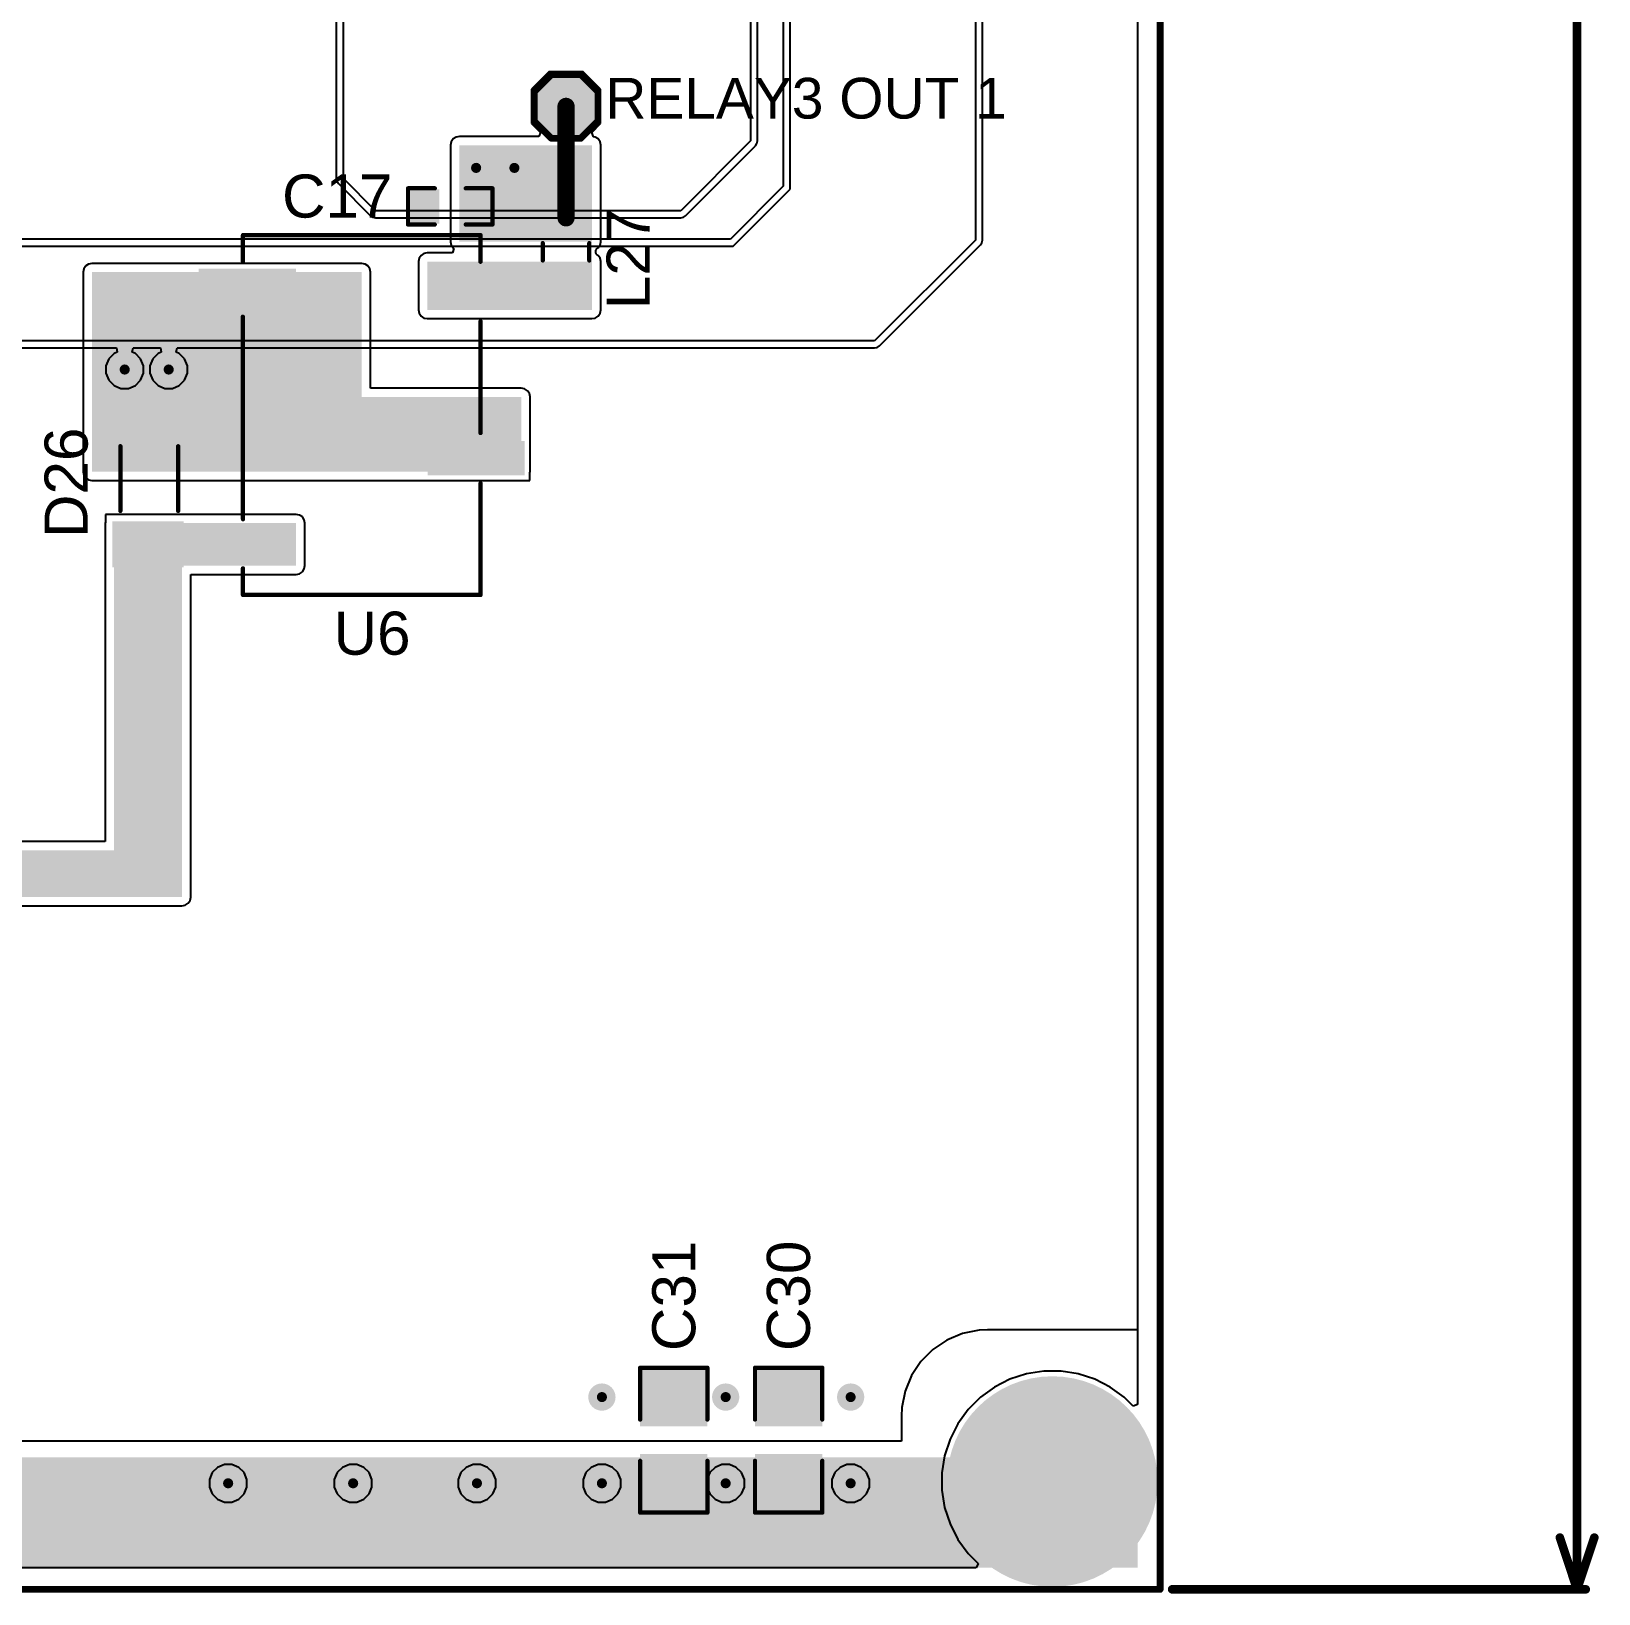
# Model space of a CAD drawing. Header units: millimetres. Extents: x 0 to 174, y 0 to 132.
# Drawn here: x 126.74 to 172.92, y -0.13 to 45.9 of the extents above; entities that cross this region are included whole.
import ezdxf

# ---------------------------------------------------------------- set-up
doc = ezdxf.new("R2010")
doc.units = ezdxf.units.MM
for name, color, linetype in [('BottomLayer', 5, 'Continuous'), ('BottomSolder', 6, 'Continuous'), ('Mechanical2', 216, 'Continuous'), ('MultiLayer', 9, 'Continuous'), ('PadHoleLayer', 156, 'Continuous'), ('TopLayer', 1, 'Continuous'), ('TopOverlay', 2, 'Continuous'), ('TopPaste', 8, 'Continuous'), ('TopSolder', 216, 'Continuous'), ('ViaHoleLayer', 16, 'Continuous')]:
    doc.layers.add(name, color=color, linetype=linetype)
doc.styles.add('Arial', font='', dxfattribs={"height": 0.2})
doc.styles.get('Arial').set_extended_font_data('Arial')

# ---------------------------------------------------------------- blocks, each defined once
blk = doc.blocks.new('G6L_1FDC12_7')
at = {"layer": 'TopLayer'}
for points in [[(2.04, 3.41), (2.04, 4.21), (4.7, 4.21), (4.7, 3.41)], [(-4.7, 0.87), (-4.7, 1.67), (-2.04, 1.67), (-2.04, 0.87)], [(-4.7, -4.21), (-4.7, -3.41), (-2.04, -3.41), (-2.04, -4.21)], [(2.04, -4.21), (2.04, -3.41), (4.7, -3.41), (4.7, -4.21)]]:
    blk.add_hatch(color=1, dxfattribs=at).paths.add_polyline_path(points)
at = {"layer": 'TopPaste'}
for points in [[(2.04, 3.41), (2.04, 4.21), (4.7, 4.21), (4.7, 3.41)], [(-4.7, 0.87), (-4.7, 1.67), (-2.04, 1.67), (-2.04, 0.87)], [(-4.7, -4.21), (-4.7, -3.41), (-2.04, -3.41), (-2.04, -4.21)], [(2.04, -4.21), (2.04, -3.41), (4.7, -3.41), (4.7, -4.21)]]:
    blk.add_hatch(color=8, dxfattribs=at).paths.add_polyline_path(points)
at = {"layer": 'TopSolder'}
for points in [[(1.938, 3.308), (1.938, 4.312), (4.802, 4.312), (4.802, 3.308)], [(-4.802, 0.768), (-4.802, 1.772), (-1.938, 1.772), (-1.938, 0.768)], [(-4.802, -4.312), (-4.802, -3.308), (-1.938, -3.308), (-1.938, -4.312)], [(1.938, -4.312), (1.938, -3.308), (4.802, -3.308), (4.802, -4.312)]]:
    blk.add_hatch(color=216, dxfattribs=at).paths.add_polyline_path(points)
at = {"layer": 'TopOverlay', "const_width": 0.127}
for points in [[(-3.5, 5.3), (-3.5, 2.012)], [(3.5, 5.3), (-3.5, 5.3)], [(3.5, 5.3), (3.5, 4.516)], [(3.505, -2.896), (3.5, 3.068)], [(-3.5, 0.528), (-3.5, -2.76)], [(-3.5, -4.516), (-3.5, -5.3)], [(3.5, -4.516), (3.5, -5.3)], [(3.5, -5.3), (-3.5, -5.3)]]:
    blk.add_lwpolyline(points, dxfattribs=at)
at = {"layer": 'TopOverlay', "const_width": 0.0635}
for points in [[(-3.532, 5.3, 1), (-3.468, 5.3, 1)], [(-3.532, 5.3, 1), (-3.468, 5.3, 1)], [(3.468, 5.3, 1), (3.532, 5.3, 1)], [(3.468, 5.3, 1), (3.532, 5.3, 1)], [(3.468, 4.516, 1), (3.532, 4.516, 1)], [(3.468, 3.068, 1), (3.532, 3.068, 1)], [(-3.532, 2.012, 1), (-3.468, 2.012, 1)], [(-3.532, 0.528, 1), (-3.468, 0.528, 1)], [(-3.532, -2.76, 1), (-3.468, -2.76, 1)], [(3.473, -2.896, 1), (3.537, -2.896, 1)], [(-3.532, -4.516, 1), (-3.468, -4.516, 1)], [(3.468, -4.516, 1), (3.532, -4.516, 1)], [(-3.532, -5.3, 1), (-3.468, -5.3, 1)], [(-3.532, -5.3, 1), (-3.468, -5.3, 1)], [(3.468, -5.3, 1), (3.532, -5.3, 1)], [(3.468, -5.3, 1), (3.532, -5.3, 1)]]:
    blk.add_lwpolyline(points, format="xyb", close=True, dxfattribs=at)
blk = doc.blocks.new('T__________26')
at = {"layer": 'TopLayer'}
blk.add_hatch(color=1, dxfattribs=at).paths.add_polyline_path([(0.381, 0.762), (-0.381, 0.762), (-0.762, 0.381), (-0.762, -0.381), (-0.381, -0.762), (0.381, -0.762), (0.762, -0.381), (0.762, 0.381)])
at = {"layer": 'TopPaste'}
blk.add_hatch(color=8, dxfattribs=at).paths.add_polyline_path([(0.381, 0.762), (-0.381, 0.762), (-0.762, 0.381), (-0.762, -0.381), (-0.381, -0.762), (0.381, -0.762), (0.762, -0.381), (0.762, 0.381)])
at = {"layer": 'TopSolder'}
blk.add_hatch(color=216, dxfattribs=at).paths.add_polyline_path([(0.432, 0.864), (-0.432, 0.864), (-0.864, 0.432), (-0.864, -0.432), (-0.432, -0.864), (0.432, -0.864), (0.864, -0.432), (0.864, 0.432)])
at = {"layer": 'TopOverlay', "const_width": 0.2}
for points in [[(-0.94, 0.432), (-0.432, 0.94)], [(-0.432, 0.94), (0.432, 0.94)], [(0.432, 0.94), (0.94, 0.432)], [(-0.94, -0.432), (-0.94, 0.432)], [(0.94, -0.432), (0.94, 0.432)], [(-0.94, -0.432), (-0.432, -0.94)], [(0.432, -0.94), (0.94, -0.432)], [(-0.432, -0.94), (0.432, -0.94)]]:
    blk.add_lwpolyline(points, dxfattribs=at)
at = {"layer": 'TopOverlay', "const_width": 0.1}
for points in [[(-0.482, 0.94, 1), (-0.382, 0.94, 1)], [(-0.482, 0.94, 1), (-0.382, 0.94, 1)], [(0.382, 0.94, 1), (0.482, 0.94, 1)], [(0.382, 0.94, 1), (0.482, 0.94, 1)], [(-0.99, 0.432, 1), (-0.89, 0.432, 1)], [(-0.99, 0.432, 1), (-0.89, 0.432, 1)], [(0.89, 0.432, 1), (0.99, 0.432, 1)], [(0.89, 0.432, 1), (0.99, 0.432, 1)], [(-0.99, -0.432, 1), (-0.89, -0.432, 1)], [(-0.99, -0.432, 1), (-0.89, -0.432, 1)], [(0.89, -0.432, 1), (0.99, -0.432, 1)], [(0.89, -0.432, 1), (0.99, -0.432, 1)], [(-0.482, -0.94, 1), (-0.382, -0.94, 1)], [(-0.482, -0.94, 1), (-0.382, -0.94, 1)], [(0.382, -0.94, 1), (0.482, -0.94, 1)], [(0.382, -0.94, 1), (0.482, -0.94, 1)]]:
    blk.add_lwpolyline(points, format="xyb", close=True, dxfattribs=at)
blk = doc.blocks.new('I___0805_57')
at = {"layer": 'TopLayer'}
for points in [[(-1.6, 0.66), (-0.4, 0.66), (-0.4, -0.66), (-1.6, -0.66)], [(0.4, 0.66), (1.6, 0.66), (1.6, -0.66), (0.4, -0.66)]]:
    blk.add_hatch(color=1, dxfattribs=at).paths.add_polyline_path(points)
at = {"layer": 'TopPaste'}
for points in [[(-1.6, 0.66), (-0.4, 0.66), (-0.4, -0.66), (-1.6, -0.66)], [(0.4, 0.66), (1.6, 0.66), (1.6, -0.66), (0.4, -0.66)]]:
    blk.add_hatch(color=8, dxfattribs=at).paths.add_polyline_path(points)
at = {"layer": 'TopSolder'}
for points in [[(-1.702, 0.762), (-0.298, 0.762), (-0.298, -0.762), (-1.702, -0.762)], [(0.298, 0.762), (1.702, 0.762), (1.702, -0.762), (0.298, -0.762)]]:
    blk.add_hatch(color=216, dxfattribs=at).paths.add_polyline_path(points)
at = {"layer": 'TopOverlay', "const_width": 0.127}
for points in [[(-0.254, 0.686), (0.254, 0.686)], [(-0.254, -0.686), (0.254, -0.686)]]:
    blk.add_lwpolyline(points, dxfattribs=at)
at = {"layer": 'TopOverlay', "const_width": 0.0635}
for points in [[(-0.286, 0.686, 1), (-0.222, 0.686, 1)], [(0.222, 0.686, 1), (0.286, 0.686, 1)], [(-0.286, -0.686, 1), (-0.222, -0.686, 1)], [(0.222, -0.686, 1), (0.286, -0.686, 1)]]:
    blk.add_lwpolyline(points, format="xyb", close=True, dxfattribs=at)
blk = doc.blocks.new('SOD_80_M___MELF_70')
at = {"layer": 'TopLayer'}
for points in [[(-1.25, -1), (-2.5, -1), (-2.5, 1), (-1.25, 1)], [(2.5, -1), (1.25, -1), (1.25, 1), (2.5, 1)]]:
    blk.add_hatch(color=1, dxfattribs=at).paths.add_polyline_path(points)
at = {"layer": 'TopOverlay'}
for points in [[(-2.54, 1.045), (-1.219, 1.045), (-1.219, 1.375), (-2.54, 1.375)], [(-1.194, -0.708), (-0.711, -0.708), (-0.711, 0.791), (-1.194, 0.791)], [(-2.54, -1.368), (-1.219, -1.368), (-1.219, -1.038), (-2.54, -1.038)]]:
    blk.add_hatch(color=2, dxfattribs=at).paths.add_polyline_path(points)
at = {"layer": 'TopPaste'}
for points in [[(-1.25, -1), (-2.5, -1), (-2.5, 1), (-1.25, 1)], [(2.5, -1), (1.25, -1), (1.25, 1), (2.5, 1)]]:
    blk.add_hatch(color=8, dxfattribs=at).paths.add_polyline_path(points)
at = {"layer": 'TopSolder'}
for points in [[(-1.195, -1.055), (-2.555, -1.055), (-2.555, 1.055), (-1.195, 1.055)], [(2.555, -1.055), (1.195, -1.055), (1.195, 1.055), (2.555, 1.055)]]:
    blk.add_hatch(color=216, dxfattribs=at).paths.add_polyline_path(points)
at = {"layer": 'TopOverlay', "const_width": 0.127}
for points in [[(0.889, 0.889), (-1.016, 0.889)], [(0.889, -0.813), (-1.016, -0.813)]]:
    blk.add_lwpolyline(points, dxfattribs=at)
at = {"layer": 'TopOverlay', "const_width": 0.0635}
for points in [[(-1.048, 0.889, 1), (-0.984, 0.889, 1)], [(0.857, 0.889, 1), (0.921, 0.889, 1)], [(-1.048, -0.813, 1), (-0.984, -0.813, 1)], [(0.857, -0.813, 1), (0.921, -0.813, 1)]]:
    blk.add_lwpolyline(points, format="xyb", close=True, dxfattribs=at)
blk = doc.blocks.new('C___1206_82')
at = {"layer": 'TopLayer'}
for points in [[(-2.032, 0.889), (-0.508, 0.889), (-0.508, -0.889), (-2.032, -0.889)], [(0.508, 0.889), (2.032, 0.889), (2.032, -0.889), (0.508, -0.889)]]:
    blk.add_hatch(color=1, dxfattribs=at).paths.add_polyline_path(points)
at = {"layer": 'TopPaste'}
for points in [[(-2.032, 0.889), (-0.508, 0.889), (-0.508, -0.889), (-2.032, -0.889)], [(0.508, 0.889), (2.032, 0.889), (2.032, -0.889), (0.508, -0.889)]]:
    blk.add_hatch(color=8, dxfattribs=at).paths.add_polyline_path(points)
at = {"layer": 'TopSolder'}
for points in [[(-2.1336, 0.9906), (-0.4064, 0.9906), (-0.4064, -0.9906), (-2.1336, -0.9906)], [(0.4064, 0.9906), (2.1336, 0.9906), (2.1336, -0.9906), (0.4064, -0.9906)]]:
    blk.add_hatch(color=216, dxfattribs=at).paths.add_polyline_path(points)
at = {"layer": 'TopOverlay', "const_width": 0.127}
for points in [[(-2.1336, 0.9906), (-2.1336, -0.9906)], [(-2.1336, 0.9906), (-0.6096, 0.9906)], [(0.6096, 0.9906), (2.1336, 0.9906)], [(2.1336, 0.9906), (2.1336, -0.9906)], [(-2.1336, -0.9906), (-0.6096, -0.9906)], [(0.6096, -0.9906), (2.1336, -0.9906)]]:
    blk.add_lwpolyline(points, dxfattribs=at)
at = {"layer": 'TopOverlay', "const_width": 0.0635}
for points in [[(-2.16535, 0.9906, 1), (-2.10185, 0.9906, 1)], [(-2.16535, 0.9906, 1), (-2.10185, 0.9906, 1)], [(-0.64135, 0.9906, 1), (-0.57785, 0.9906, 1)], [(0.57785, 0.9906, 1), (0.64135, 0.9906, 1)], [(2.10185, 0.9906, 1), (2.16535, 0.9906, 1)], [(2.10185, 0.9906, 1), (2.16535, 0.9906, 1)], [(-2.16535, -0.9906, 1), (-2.10185, -0.9906, 1)], [(-2.16535, -0.9906, 1), (-2.10185, -0.9906, 1)], [(-0.64135, -0.9906, 1), (-0.57785, -0.9906, 1)], [(0.57785, -0.9906, 1), (0.64135, -0.9906, 1)], [(2.10185, -0.9906, 1), (2.16535, -0.9906, 1)], [(2.10185, -0.9906, 1), (2.16535, -0.9906, 1)]]:
    blk.add_lwpolyline(points, format="xyb", close=True, dxfattribs=at)
blk = doc.blocks.new('C___1206_83')
at = {"layer": 'TopLayer'}
for points in [[(-2.032, 0.889), (-0.508, 0.889), (-0.508, -0.889), (-2.032, -0.889)], [(0.508, 0.889), (2.032, 0.889), (2.032, -0.889), (0.508, -0.889)]]:
    blk.add_hatch(color=1, dxfattribs=at).paths.add_polyline_path(points)
at = {"layer": 'TopPaste'}
for points in [[(-2.032, 0.889), (-0.508, 0.889), (-0.508, -0.889), (-2.032, -0.889)], [(0.508, 0.889), (2.032, 0.889), (2.032, -0.889), (0.508, -0.889)]]:
    blk.add_hatch(color=8, dxfattribs=at).paths.add_polyline_path(points)
at = {"layer": 'TopSolder'}
for points in [[(-2.1336, 0.9906), (-0.4064, 0.9906), (-0.4064, -0.9906), (-2.1336, -0.9906)], [(0.4064, 0.9906), (2.1336, 0.9906), (2.1336, -0.9906), (0.4064, -0.9906)]]:
    blk.add_hatch(color=216, dxfattribs=at).paths.add_polyline_path(points)
at = {"layer": 'TopOverlay', "const_width": 0.127}
for points in [[(-2.1336, 0.9906), (-2.1336, -0.9906)], [(-2.1336, 0.9906), (-0.6096, 0.9906)], [(0.6096, 0.9906), (2.1336, 0.9906)], [(2.1336, 0.9906), (2.1336, -0.9906)], [(-2.1336, -0.9906), (-0.6096, -0.9906)], [(0.6096, -0.9906), (2.1336, -0.9906)]]:
    blk.add_lwpolyline(points, dxfattribs=at)
at = {"layer": 'TopOverlay', "const_width": 0.0635}
for points in [[(-2.16535, 0.9906, 1), (-2.10185, 0.9906, 1)], [(-2.16535, 0.9906, 1), (-2.10185, 0.9906, 1)], [(-0.64135, 0.9906, 1), (-0.57785, 0.9906, 1)], [(0.57785, 0.9906, 1), (0.64135, 0.9906, 1)], [(2.10185, 0.9906, 1), (2.16535, 0.9906, 1)], [(2.10185, 0.9906, 1), (2.16535, 0.9906, 1)], [(-2.16535, -0.9906, 1), (-2.10185, -0.9906, 1)], [(-2.16535, -0.9906, 1), (-2.10185, -0.9906, 1)], [(-0.64135, -0.9906, 1), (-0.57785, -0.9906, 1)], [(0.57785, -0.9906, 1), (0.64135, -0.9906, 1)], [(2.10185, -0.9906, 1), (2.16535, -0.9906, 1)], [(2.10185, -0.9906, 1), (2.16535, -0.9906, 1)]]:
    blk.add_lwpolyline(points, format="xyb", close=True, dxfattribs=at)
blk = doc.blocks.new('C___0603_94')
at = {"layer": 'TopLayer'}
for points in [[(-0.381, 0.445), (-0.381, -0.445), (-1.143, -0.445), (-1.143, 0.445)], [(1.143, 0.445), (1.143, -0.445), (0.381, -0.445), (0.381, 0.445)]]:
    blk.add_hatch(color=1, dxfattribs=at).paths.add_polyline_path(points)
at = {"layer": 'TopPaste'}
for points in [[(-0.381, 0.445), (-0.381, -0.445), (-1.143, -0.445), (-1.143, 0.445)], [(1.143, 0.445), (1.143, -0.445), (0.381, -0.445), (0.381, 0.445)]]:
    blk.add_hatch(color=8, dxfattribs=at).paths.add_polyline_path(points)
at = {"layer": 'TopSolder'}
for points in [[(-0.321, 0.504), (-0.321, -0.504), (-1.203, -0.504), (-1.203, 0.504)], [(1.203, 0.504), (1.203, -0.504), (0.321, -0.504), (0.321, 0.504)]]:
    blk.add_hatch(color=216, dxfattribs=at).paths.add_polyline_path(points)
at = {"layer": 'TopOverlay', "const_width": 0.127}
for points in [[(-1.245, 0.533), (-1.245, -0.533)], [(-0.457, 0.533), (-1.245, 0.533)], [(1.245, 0.533), (0.457, 0.533)], [(1.245, 0.533), (1.245, -0.533)], [(-0.457, -0.533), (-1.245, -0.533)], [(1.245, -0.533), (0.457, -0.533)]]:
    blk.add_lwpolyline(points, dxfattribs=at)
at = {"layer": 'TopOverlay', "const_width": 0.0635}
for points in [[(-1.276, 0.533, 1), (-1.213, 0.533, 1)], [(-1.276, 0.533, 1), (-1.213, 0.533, 1)], [(-0.489, 0.533, 1), (-0.425, 0.533, 1)], [(0.425, 0.533, 1), (0.489, 0.533, 1)], [(1.213, 0.533, 1), (1.276, 0.533, 1)], [(1.213, 0.533, 1), (1.276, 0.533, 1)], [(-1.276, -0.533, 1), (-1.213, -0.533, 1)], [(-1.276, -0.533, 1), (-1.213, -0.533, 1)], [(-0.489, -0.533, 1), (-0.425, -0.533, 1)], [(0.425, -0.533, 1), (0.489, -0.533, 1)], [(1.213, -0.533, 1), (1.276, -0.533, 1)], [(1.213, -0.533, 1), (1.276, -0.533, 1)]]:
    blk.add_lwpolyline(points, format="xyb", close=True, dxfattribs=at)

msp = doc.modelspace()

# ---------------------------------------------------------------- hatches: boundary and pattern name
at = {"layer": 'BottomLayer'}
h = msp.add_hatch(color=5, dxfattribs=at)
edge = h.paths.add_edge_path()
edge.add_arc((139.844, 41.876), 0.3, 0, 360)
h = msp.add_hatch(color=5, dxfattribs=at)
edge = h.paths.add_edge_path()
edge.add_arc((140.972, 41.876), 0.3, 0, 360)
h = msp.add_hatch(color=5, dxfattribs=at)
edge = h.paths.add_edge_path()
edge.add_arc((129.489, 35.936), 0.3, 0, 360)
h = msp.add_hatch(color=5, dxfattribs=at)
edge = h.paths.add_edge_path()
edge.add_arc((130.785, 35.936), 0.3, 0, 360)
h = msp.add_hatch(color=5, dxfattribs=at)
edge = h.paths.add_edge_path()
edge.add_arc((156.825, 3.175), 3, 0, 360)
h = msp.add_hatch(color=5, dxfattribs=at)
edge = h.paths.add_edge_path()
edge.add_arc((143.551, 5.664), 0.3, 0, 360)
h = msp.add_hatch(color=5, dxfattribs=at)
edge = h.paths.add_edge_path()
edge.add_arc((147.198, 5.664), 0.3, 0, 360)
h = msp.add_hatch(color=5, dxfattribs=at)
edge = h.paths.add_edge_path()
edge.add_arc((150.881, 5.664), 0.3, 0, 360)
h = msp.add_hatch(color=5, dxfattribs=at)
edge = h.paths.add_edge_path()
edge.add_arc((132.537, 3.124), 0.3, 0, 360)
h = msp.add_hatch(color=5, dxfattribs=at)
edge = h.paths.add_edge_path()
edge.add_arc((136.22, 3.124), 0.3, 0, 360)
h = msp.add_hatch(color=5, dxfattribs=at)
edge = h.paths.add_edge_path()
edge.add_arc((139.868, 3.124), 0.3, 0, 360)
h = msp.add_hatch(color=5, dxfattribs=at)
edge = h.paths.add_edge_path()
edge.add_arc((143.551, 3.124), 0.3, 0, 360)
h = msp.add_hatch(color=5, dxfattribs=at)
edge = h.paths.add_edge_path()
edge.add_arc((147.198, 3.124), 0.3, 0, 360)
h = msp.add_hatch(color=5, dxfattribs=at)
edge = h.paths.add_edge_path()
edge.add_arc((150.881, 3.124), 0.3, 0, 360)
at = {"layer": 'BottomSolder'}
h = msp.add_hatch(color=6, dxfattribs=at)
edge = h.paths.add_edge_path()
edge.add_arc((139.844, 41.876), 0.402, 0, 360)
h = msp.add_hatch(color=6, dxfattribs=at)
edge = h.paths.add_edge_path()
edge.add_arc((140.972, 41.876), 0.402, 0, 360)
h = msp.add_hatch(color=6, dxfattribs=at)
edge = h.paths.add_edge_path()
edge.add_arc((129.489, 35.936), 0.402, 0, 360)
h = msp.add_hatch(color=6, dxfattribs=at)
edge = h.paths.add_edge_path()
edge.add_arc((130.785, 35.936), 0.402, 0, 360)
h = msp.add_hatch(color=6, dxfattribs=at)
edge = h.paths.add_edge_path()
edge.add_arc((143.551, 5.664), 0.402, 0, 360)
h = msp.add_hatch(color=6, dxfattribs=at)
edge = h.paths.add_edge_path()
edge.add_arc((147.198, 5.664), 0.402, 0, 360)
h = msp.add_hatch(color=6, dxfattribs=at)
edge = h.paths.add_edge_path()
edge.add_arc((150.881, 5.664), 0.402, 0, 360)
h = msp.add_hatch(color=6, dxfattribs=at)
edge = h.paths.add_edge_path()
edge.add_arc((156.825, 3.175), 3.102, 0, 360)
h = msp.add_hatch(color=6, dxfattribs=at)
edge = h.paths.add_edge_path()
edge.add_arc((132.537, 3.124), 0.402, 0, 360)
h = msp.add_hatch(color=6, dxfattribs=at)
edge = h.paths.add_edge_path()
edge.add_arc((136.22, 3.124), 0.402, 0, 360)
h = msp.add_hatch(color=6, dxfattribs=at)
edge = h.paths.add_edge_path()
edge.add_arc((139.868, 3.124), 0.402, 0, 360)
h = msp.add_hatch(color=6, dxfattribs=at)
edge = h.paths.add_edge_path()
edge.add_arc((143.551, 3.124), 0.402, 0, 360)
h = msp.add_hatch(color=6, dxfattribs=at)
edge = h.paths.add_edge_path()
edge.add_arc((147.198, 3.124), 0.402, 0, 360)
h = msp.add_hatch(color=6, dxfattribs=at)
edge = h.paths.add_edge_path()
edge.add_arc((150.881, 3.124), 0.402, 0, 360)
at = {"layer": 'MultiLayer'}
h = msp.add_hatch(color=9, dxfattribs=at)
edge = h.paths.add_edge_path()
edge.add_arc((156.825, 3.175), 3, 0, 360)
at = {"layer": 'PadHoleLayer'}
h = msp.add_hatch(color=156, dxfattribs=at)
edge = h.paths.add_edge_path()
edge.add_arc((156.825, 3.175), 2, 0, 360)
at = {"layer": 'TopLayer'}
for points in [[(139.352, 39.7), (143.256, 39.7), (143.256, 42.545), (139.352, 42.545)], [(128.524, 33.843), (136.474, 33.843), (136.474, 38.805), (128.524, 38.805)], [(131.734, 38.805), (128.524, 38.805), (128.524, 33.843), (131.734, 33.843)], [(134.434, 32.925), (136.474, 32.925), (136.474, 38.805), (134.434, 38.805)], [(138.405, 37.694), (143.256, 37.694), (143.256, 39.116), (138.405, 39.116)], [(128.524, 32.925), (141.174, 32.925), (141.174, 35.128), (128.524, 35.128)], [(129.175, 30.16), (134.541, 30.16), (134.541, 31.41), (129.175, 31.41)], [(129.175, 20.396), (131.175, 20.396), (131.175, 31.41), (129.175, 31.41)], [(48.412, 20.396), (131.175, 20.396), (131.175, 21.768), (48.412, 21.768)], [(0.94, 0.635), (159.334, 0.635), (159.334, 3.886), (0.94, 3.886)]]:
    msp.add_hatch(color=1, dxfattribs=at).paths.add_polyline_path(points)
h = msp.add_hatch(color=1, dxfattribs=at)
edge = h.paths.add_edge_path()
edge.add_arc((139.844, 41.876), 0.3, 0, 360)
h = msp.add_hatch(color=1, dxfattribs=at)
edge = h.paths.add_edge_path()
edge.add_arc((140.972, 41.876), 0.3, 0, 360)
h = msp.add_hatch(color=1, dxfattribs=at)
edge = h.paths.add_edge_path()
edge.add_arc((129.489, 35.936), 0.3, 0, 360)
h = msp.add_hatch(color=1, dxfattribs=at)
edge = h.paths.add_edge_path()
edge.add_arc((130.785, 35.936), 0.3, 0, 360)
h = msp.add_hatch(color=1, dxfattribs=at)
edge = h.paths.add_edge_path()
edge.add_arc((156.825, 3.175), 3, 0, 360)
h = msp.add_hatch(color=1, dxfattribs=at)
edge = h.paths.add_edge_path()
edge.add_arc((143.551, 5.664), 0.3, 0, 360)
h = msp.add_hatch(color=1, dxfattribs=at)
edge = h.paths.add_edge_path()
edge.add_arc((147.198, 5.664), 0.3, 0, 360)
h = msp.add_hatch(color=1, dxfattribs=at)
edge = h.paths.add_edge_path()
edge.add_arc((150.881, 5.664), 0.3, 0, 360)
h = msp.add_hatch(color=1, dxfattribs=at)
edge = h.paths.add_edge_path()
edge.add_arc((132.537, 3.124), 0.3, 0, 360)
h = msp.add_hatch(color=1, dxfattribs=at)
edge = h.paths.add_edge_path()
edge.add_arc((136.22, 3.124), 0.3, 0, 360)
h = msp.add_hatch(color=1, dxfattribs=at)
edge = h.paths.add_edge_path()
edge.add_arc((139.868, 3.124), 0.3, 0, 360)
h = msp.add_hatch(color=1, dxfattribs=at)
edge = h.paths.add_edge_path()
edge.add_arc((143.551, 3.124), 0.3, 0, 360)
h = msp.add_hatch(color=1, dxfattribs=at)
edge = h.paths.add_edge_path()
edge.add_arc((147.198, 3.124), 0.3, 0, 360)
h = msp.add_hatch(color=1, dxfattribs=at)
edge = h.paths.add_edge_path()
edge.add_arc((150.881, 3.124), 0.3, 0, 360)
at = {"layer": 'TopSolder'}
h = msp.add_hatch(color=216, dxfattribs=at)
edge = h.paths.add_edge_path()
edge.add_arc((139.844, 41.876), 0.402, 0, 360)
h = msp.add_hatch(color=216, dxfattribs=at)
edge = h.paths.add_edge_path()
edge.add_arc((140.972, 41.876), 0.402, 0, 360)
h = msp.add_hatch(color=216, dxfattribs=at)
edge = h.paths.add_edge_path()
edge.add_arc((129.489, 35.936), 0.402, 0, 360)
h = msp.add_hatch(color=216, dxfattribs=at)
edge = h.paths.add_edge_path()
edge.add_arc((130.785, 35.936), 0.402, 0, 360)
h = msp.add_hatch(color=216, dxfattribs=at)
edge = h.paths.add_edge_path()
edge.add_arc((143.551, 5.664), 0.402, 0, 360)
h = msp.add_hatch(color=216, dxfattribs=at)
edge = h.paths.add_edge_path()
edge.add_arc((147.198, 5.664), 0.402, 0, 360)
h = msp.add_hatch(color=216, dxfattribs=at)
edge = h.paths.add_edge_path()
edge.add_arc((150.881, 5.664), 0.402, 0, 360)
h = msp.add_hatch(color=216, dxfattribs=at)
edge = h.paths.add_edge_path()
edge.add_arc((156.825, 3.175), 3.102, 0, 360)
h = msp.add_hatch(color=216, dxfattribs=at)
edge = h.paths.add_edge_path()
edge.add_arc((132.537, 3.124), 0.402, 0, 360)
h = msp.add_hatch(color=216, dxfattribs=at)
edge = h.paths.add_edge_path()
edge.add_arc((136.22, 3.124), 0.402, 0, 360)
h = msp.add_hatch(color=216, dxfattribs=at)
edge = h.paths.add_edge_path()
edge.add_arc((139.868, 3.124), 0.402, 0, 360)
h = msp.add_hatch(color=216, dxfattribs=at)
edge = h.paths.add_edge_path()
edge.add_arc((143.551, 3.124), 0.402, 0, 360)
h = msp.add_hatch(color=216, dxfattribs=at)
edge = h.paths.add_edge_path()
edge.add_arc((147.198, 3.124), 0.402, 0, 360)
h = msp.add_hatch(color=216, dxfattribs=at)
edge = h.paths.add_edge_path()
edge.add_arc((150.881, 3.124), 0.402, 0, 360)
at = {"layer": 'ViaHoleLayer'}
h = msp.add_hatch(color=16, dxfattribs=at)
edge = h.paths.add_edge_path()
edge.add_arc((139.844, 41.876), 0.15, 0, 360)
h = msp.add_hatch(color=16, dxfattribs=at)
edge = h.paths.add_edge_path()
edge.add_arc((140.972, 41.876), 0.15, 0, 360)
h = msp.add_hatch(color=16, dxfattribs=at)
edge = h.paths.add_edge_path()
edge.add_arc((129.489, 35.936), 0.15, 0, 360)
h = msp.add_hatch(color=16, dxfattribs=at)
edge = h.paths.add_edge_path()
edge.add_arc((130.785, 35.936), 0.15, 0, 360)
h = msp.add_hatch(color=16, dxfattribs=at)
edge = h.paths.add_edge_path()
edge.add_arc((143.551, 5.664), 0.15, 0, 360)
h = msp.add_hatch(color=16, dxfattribs=at)
edge = h.paths.add_edge_path()
edge.add_arc((147.198, 5.664), 0.15, 0, 360)
h = msp.add_hatch(color=16, dxfattribs=at)
edge = h.paths.add_edge_path()
edge.add_arc((150.881, 5.664), 0.15, 0, 360)
h = msp.add_hatch(color=16, dxfattribs=at)
edge = h.paths.add_edge_path()
edge.add_arc((132.537, 3.124), 0.15, 0, 360)
h = msp.add_hatch(color=16, dxfattribs=at)
edge = h.paths.add_edge_path()
edge.add_arc((136.22, 3.124), 0.15, 0, 360)
h = msp.add_hatch(color=16, dxfattribs=at)
edge = h.paths.add_edge_path()
edge.add_arc((139.868, 3.124), 0.15, 0, 360)
h = msp.add_hatch(color=16, dxfattribs=at)
edge = h.paths.add_edge_path()
edge.add_arc((143.551, 3.124), 0.15, 0, 360)
h = msp.add_hatch(color=16, dxfattribs=at)
edge = h.paths.add_edge_path()
edge.add_arc((147.198, 3.124), 0.15, 0, 360)
h = msp.add_hatch(color=16, dxfattribs=at)
edge = h.paths.add_edge_path()
edge.add_arc((150.881, 3.124), 0.15, 0, 360)

# ---------------------------------------------------------------- linework, layer by layer
at = {"layer": 'BottomLayer'}
for p, q in [((159.334, 112.954), (159.334, 5.447)), ((154.559, 110.414), (154.559, 39.751)), ((154.766, 39.751), (154.766, 110.414)), ((135.725, 105.943), (135.725, 41.563)), ((135.932, 41.563), (135.932, 106.029)), ((148.891, 105.045), (148.891, 41.335)), ((149.098, 41.25), (149.098, 105.131)), ((147.93, 104.28), (147.93, 42.672)), ((148.137, 42.672), (148.137, 104.28)), ((147.93, 42.672), (145.872, 40.615)), ((146.019, 40.468), (148.076, 42.526)), ((148.076, 42.526), (148.121, 42.593)), ((148.121, 42.593), (148.137, 42.672)), ((148.137, 42.672), (148.137, 42.672)), ((135.725, 41.563), (135.74, 41.484)), ((135.74, 41.484), (135.785, 41.417)), ((135.785, 41.417), (135.785, 41.417)), ((135.785, 41.417), (136.734, 40.468)), ((136.881, 40.615), (135.932, 41.563)), ((148.891, 41.335), (147.336, 39.78)), ((147.422, 39.573), (149.098, 41.25)), ((136.734, 40.468), (136.801, 40.423)), ((136.801, 40.423), (136.881, 40.407)), ((145.872, 40.615), (136.881, 40.615)), ((136.881, 40.407), (136.881, 40.407)), ((136.881, 40.407), (145.872, 40.407)), ((145.872, 40.407), (145.951, 40.423)), ((145.872, 40.407), (145.872, 40.407)), ((145.951, 40.423), (146.019, 40.468)), ((143.408, 39.78), (85.811, 39.78)), ((147.336, 39.78), (143.408, 39.78)), ((154.559, 39.751), (151.587, 36.779)), ((154.75, 39.672), (154.766, 39.751)), ((154.766, 39.751), (154.766, 39.751)), ((85.725, 39.573), (143.408, 39.573)), ((143.408, 39.573), (147.422, 39.573)), ((151.734, 36.633), (154.705, 39.605)), ((154.705, 39.605), (154.75, 39.672)), ((146.609, 36.779), (81.382, 36.779)), ((113.389, 36.572), (129.244, 36.572)), ((129.244, 36.572), (129.269, 36.445)), ((129.709, 36.445), (129.734, 36.572)), ((129.734, 36.572), (130.54, 36.572)), ((130.54, 36.572), (130.565, 36.445)), ((131.004, 36.445), (131.03, 36.572)), ((131.03, 36.572), (146.609, 36.572)), ((151.587, 36.779), (146.609, 36.779)), ((146.609, 36.572), (151.587, 36.572)), ((151.587, 36.572), (151.666, 36.588)), ((151.587, 36.572), (151.587, 36.572)), ((151.666, 36.588), (151.734, 36.633)), ((151.734, 36.633), (151.734, 36.633)), ((129.02, 36.25), (128.935, 36.047)), ((128.935, 36.047), (128.935, 35.826)), ((129.175, 36.406), (129.02, 36.25)), ((129.269, 36.445), (129.175, 36.406)), ((129.803, 36.406), (129.709, 36.445)), ((129.959, 36.25), (129.803, 36.406)), ((130.043, 36.047), (129.959, 36.25)), ((130.043, 35.826), (130.043, 36.047)), ((130.315, 36.25), (130.231, 36.047)), ((130.231, 36.047), (130.231, 35.826)), ((130.471, 36.406), (130.315, 36.25)), ((130.565, 36.445), (130.471, 36.406)), ((131.098, 36.406), (131.004, 36.445)), ((131.254, 36.25), (131.098, 36.406)), ((131.339, 36.047), (131.254, 36.25)), ((131.339, 35.826), (131.339, 36.047)), ((128.935, 35.826), (129.02, 35.623)), ((129.02, 35.623), (129.175, 35.467)), ((129.803, 35.467), (129.959, 35.623)), ((129.959, 35.623), (130.043, 35.826)), ((130.231, 35.826), (130.315, 35.623)), ((130.315, 35.623), (130.471, 35.467)), ((131.098, 35.467), (131.254, 35.623)), ((131.254, 35.623), (131.339, 35.826)), ((129.175, 35.467), (129.379, 35.382)), ((129.379, 35.382), (129.599, 35.382)), ((129.599, 35.382), (129.803, 35.467)), ((130.471, 35.467), (130.674, 35.382)), ((130.674, 35.382), (130.895, 35.382)), ((130.895, 35.382), (131.098, 35.467)), ((155.576, 6.191), (155.12, 5.958)), ((156.063, 6.349), (155.576, 6.191)), ((156.569, 6.429), (156.063, 6.349)), ((157.081, 6.429), (156.569, 6.429)), ((157.587, 6.349), (157.081, 6.429)), ((158.074, 6.191), (157.587, 6.349)), ((158.53, 5.958), (158.074, 6.191)), ((154.705, 5.657), (154.343, 5.295)), ((155.12, 5.958), (154.705, 5.657)), ((158.945, 5.657), (158.53, 5.958)), ((159.207, 5.395), (158.945, 5.657)), ((154.343, 5.295), (154.042, 4.88)), ((159.334, 5.447), (159.207, 5.395)), ((154.042, 4.88), (153.809, 4.424)), ((153.809, 4.424), (153.651, 3.937)), ((153.651, 3.937), (153.571, 3.431)), ((132.068, 3.438), (131.983, 3.234)), ((131.983, 3.234), (131.983, 3.014)), ((132.223, 3.594), (132.068, 3.438)), ((132.427, 3.678), (132.223, 3.594)), ((132.647, 3.678), (132.427, 3.678)), ((132.851, 3.594), (132.647, 3.678)), ((133.007, 3.438), (132.851, 3.594)), ((133.091, 3.234), (133.007, 3.438)), ((133.091, 3.014), (133.091, 3.234)), ((135.751, 3.438), (135.666, 3.234)), ((135.666, 3.234), (135.666, 3.014)), ((135.906, 3.594), (135.751, 3.438)), ((136.11, 3.678), (135.906, 3.594)), ((136.33, 3.678), (136.11, 3.678)), ((136.534, 3.594), (136.33, 3.678)), ((136.69, 3.438), (136.534, 3.594)), ((136.774, 3.234), (136.69, 3.438)), ((136.774, 3.014), (136.774, 3.234)), ((139.398, 3.438), (139.314, 3.234)), ((139.314, 3.234), (139.314, 3.014)), ((139.554, 3.594), (139.398, 3.438)), ((139.758, 3.678), (139.554, 3.594)), ((139.978, 3.678), (139.758, 3.678)), ((140.182, 3.594), (139.978, 3.678)), ((140.337, 3.438), (140.182, 3.594)), ((140.422, 3.234), (140.337, 3.438)), ((140.422, 3.014), (140.422, 3.234)), ((143.081, 3.438), (142.997, 3.234)), ((142.997, 3.234), (142.997, 3.014)), ((143.237, 3.594), (143.081, 3.438)), ((143.441, 3.678), (143.237, 3.594)), ((143.661, 3.678), (143.441, 3.678)), ((143.865, 3.594), (143.661, 3.678)), ((144.02, 3.438), (143.865, 3.594)), ((144.105, 3.234), (144.02, 3.438)), ((144.105, 3.014), (144.105, 3.234)), ((146.729, 3.438), (146.644, 3.234)), ((146.644, 3.234), (146.644, 3.014)), ((146.885, 3.594), (146.729, 3.438)), ((147.088, 3.678), (146.885, 3.594)), ((147.309, 3.678), (147.088, 3.678)), ((147.512, 3.594), (147.309, 3.678)), ((147.668, 3.438), (147.512, 3.594)), ((147.752, 3.234), (147.668, 3.438)), ((147.752, 3.014), (147.752, 3.234)), ((150.412, 3.438), (150.327, 3.234)), ((150.327, 3.234), (150.327, 3.014)), ((150.568, 3.594), (150.412, 3.438)), ((150.771, 3.678), (150.568, 3.594)), ((150.992, 3.678), (150.771, 3.678)), ((151.195, 3.594), (150.992, 3.678)), ((151.351, 3.438), (151.195, 3.594)), ((151.435, 3.234), (151.351, 3.438)), ((151.435, 3.014), (151.435, 3.234)), ((153.571, 3.431), (153.571, 2.919)), ((131.983, 3.014), (132.068, 2.81)), ((132.068, 2.81), (132.223, 2.655)), ((132.851, 2.655), (133.007, 2.81)), ((133.007, 2.81), (133.091, 3.014)), ((135.666, 3.014), (135.751, 2.81)), ((135.751, 2.81), (135.906, 2.655)), ((136.534, 2.655), (136.69, 2.81)), ((136.69, 2.81), (136.774, 3.014)), ((139.314, 3.014), (139.398, 2.81)), ((139.398, 2.81), (139.554, 2.655)), ((140.182, 2.655), (140.337, 2.81)), ((140.337, 2.81), (140.422, 3.014)), ((142.997, 3.014), (143.081, 2.81)), ((143.081, 2.81), (143.237, 2.655)), ((143.865, 2.655), (144.02, 2.81)), ((144.02, 2.81), (144.105, 3.014)), ((146.644, 3.014), (146.729, 2.81)), ((146.729, 2.81), (146.885, 2.655)), ((147.512, 2.655), (147.668, 2.81)), ((147.668, 2.81), (147.752, 3.014)), ((150.327, 3.014), (150.412, 2.81)), ((150.412, 2.81), (150.568, 2.655)), ((151.195, 2.655), (151.351, 2.81)), ((151.351, 2.81), (151.435, 3.014)), ((153.571, 2.919), (153.651, 2.413)), ((132.223, 2.655), (132.427, 2.57)), ((132.427, 2.57), (132.647, 2.57)), ((132.647, 2.57), (132.851, 2.655)), ((135.906, 2.655), (136.11, 2.57)), ((136.11, 2.57), (136.33, 2.57)), ((136.33, 2.57), (136.534, 2.655)), ((139.554, 2.655), (139.758, 2.57)), ((139.758, 2.57), (139.978, 2.57)), ((139.978, 2.57), (140.182, 2.655)), ((143.237, 2.655), (143.441, 2.57)), ((143.441, 2.57), (143.661, 2.57)), ((143.661, 2.57), (143.865, 2.655)), ((146.885, 2.655), (147.088, 2.57)), ((147.088, 2.57), (147.309, 2.57)), ((147.309, 2.57), (147.512, 2.655)), ((150.568, 2.655), (150.771, 2.57)), ((150.771, 2.57), (150.992, 2.57)), ((150.992, 2.57), (151.195, 2.655)), ((153.651, 2.413), (153.809, 1.926)), ((153.809, 1.926), (154.042, 1.47)), ((154.042, 1.47), (154.343, 1.055)), ((154.343, 1.055), (154.636, 0.762)), ((154.584, 0.635), (5.416, 0.635)), ((154.636, 0.762), (154.584, 0.635))]:
    msp.add_line(p, q, dxfattribs=at)
at = {"layer": 'Mechanical2'}
for points, const_width in [([(160, 0), (160, 120)], 0.203), ([(172.288, 0), (172.288, 51.697)], 0.254), ([(171.78, 1.524), (172.288, 0)], 0.254), ([(172.288, 0), (172.796, 1.524)], 0.254), ([(0, 0), (160, 0)], 0.203), ([(160.356, 0), (172.542, 0)], 0.254)]:
    msp.add_lwpolyline(points, dxfattribs=dict(at, const_width=const_width))
for points, const_width in [([(171.717, 1.524, 1), (171.844, 1.524, 1)], 0.127), ([(172.733, 1.524, 1), (172.86, 1.524, 1)], 0.127), ([(159.949, 0, 1), (160.051, 0, 1)], 0.102), ([(159.949, 0, 1), (160.051, 0, 1)], 0.102), ([(160.292, 0, 1), (160.419, 0, 1)], 0.127), ([(172.225, 0, 1), (172.352, 0, 1)], 0.127), ([(172.225, 0, 1), (172.352, 0, 1)], 0.127), ([(172.225, 0, 1), (172.352, 0, 1)], 0.127), ([(172.479, 0, 1), (172.606, 0, 1)], 0.127)]:
    msp.add_lwpolyline(points, format="xyb", close=True, dxfattribs=dict(at, const_width=const_width))
at = {"layer": 'TopLayer'}
for p, q in [((159.334, 112.903), (159.334, 7.645)), ((141.986, 44.704), (141.478, 44.196)), ((143.002, 44.704), (141.986, 44.704)), ((143.51, 44.196), (143.002, 44.704)), ((141.478, 44.196), (141.478, 43.18)), ((143.51, 43.18), (143.51, 44.196)), ((141.478, 43.18), (141.737, 42.921)), ((143.253, 42.923), (143.51, 43.18)), ((139.113, 42.644), (139.093, 42.545)), ((139.093, 42.545), (139.093, 39.7)), ((139.169, 42.728), (139.113, 42.644)), ((139.253, 42.784), (139.169, 42.728)), ((139.352, 42.804), (139.253, 42.784)), ((141.688, 42.804), (139.352, 42.804)), ((141.737, 42.921), (141.688, 42.804)), ((143.304, 42.794), (143.253, 42.923)), ((143.355, 42.784), (143.304, 42.794)), ((143.439, 42.728), (143.355, 42.784)), ((143.495, 42.644), (143.439, 42.728)), ((143.515, 42.545), (143.495, 42.644)), ((143.515, 39.7), (143.515, 42.545)), ((138.221, 39.299), (138.165, 39.215)), ((138.306, 39.355), (138.221, 39.299)), ((138.405, 39.375), (138.306, 39.355)), ((139.153, 39.375), (138.405, 39.375)), ((139.093, 39.7), (139.113, 39.601)), ((139.113, 39.601), (139.169, 39.517)), ((139.192, 39.502), (139.153, 39.375)), ((139.169, 39.517), (139.192, 39.502)), ((143.371, 39.43), (143.382, 39.479)), ((143.371, 39.386), (143.371, 39.43)), ((143.382, 39.338), (143.371, 39.386)), ((143.382, 39.479), (143.439, 39.517)), ((143.439, 39.299), (143.382, 39.338)), ((143.439, 39.517), (143.495, 39.601)), ((143.495, 39.215), (143.439, 39.299)), ((143.495, 39.601), (143.515, 39.7)), ((128.285, 38.904), (128.265, 38.805)), ((128.265, 38.805), (128.265, 35.128)), ((128.341, 38.988), (128.285, 38.904)), ((128.425, 39.044), (128.341, 38.988)), ((128.524, 39.064), (128.425, 39.044)), ((136.474, 39.064), (128.524, 39.064)), ((136.573, 39.044), (136.474, 39.064)), ((136.657, 38.988), (136.573, 39.044)), ((136.713, 38.904), (136.657, 38.988)), ((136.733, 38.805), (136.713, 38.904)), ((136.733, 35.387), (136.733, 38.805)), ((138.165, 39.215), (138.146, 39.116)), ((138.146, 39.116), (138.146, 37.694)), ((143.515, 39.116), (143.495, 39.215)), ((143.515, 37.694), (143.515, 39.116)), ((138.146, 37.694), (138.165, 37.595)), ((138.165, 37.595), (138.221, 37.51)), ((138.221, 37.51), (138.306, 37.454)), ((138.306, 37.454), (138.405, 37.435)), ((138.405, 37.435), (143.256, 37.435)), ((143.256, 37.435), (143.355, 37.454)), ((143.355, 37.454), (143.439, 37.51)), ((143.439, 37.51), (143.495, 37.595)), ((143.495, 37.595), (143.515, 37.694)), ((128.265, 35.128), (128.265, 33.843)), ((141.174, 35.387), (136.733, 35.387)), ((141.273, 35.367), (141.174, 35.387)), ((141.357, 35.311), (141.273, 35.367)), ((141.413, 35.227), (141.357, 35.311)), ((141.433, 35.128), (141.413, 35.227)), ((141.433, 32.925), (141.433, 35.128)), ((128.265, 33.843), (128.265, 32.925)), ((128.265, 32.925), (128.285, 32.826)), ((128.285, 32.826), (128.341, 32.742)), ((141.428, 32.9), (141.433, 32.925)), ((141.428, 32.671), (141.428, 32.9)), ((128.341, 32.742), (128.425, 32.686)), ((128.425, 32.686), (128.524, 32.666)), ((128.524, 32.666), (141.174, 32.666)), ((141.174, 32.666), (141.199, 32.671)), ((141.199, 32.671), (141.428, 32.671)), ((128.921, 31.435), (128.916, 31.41)), ((128.916, 31.41), (128.916, 30.16)), ((129.15, 31.664), (128.921, 31.664)), ((128.921, 31.664), (128.921, 31.435)), ((129.175, 31.669), (129.15, 31.664)), ((134.541, 31.669), (129.175, 31.669)), ((134.64, 31.649), (134.541, 31.669)), ((134.724, 31.593), (134.64, 31.649)), ((134.78, 31.509), (134.724, 31.593)), ((134.8, 31.41), (134.78, 31.509)), ((134.8, 30.16), (134.8, 31.41)), ((128.916, 30.16), (128.916, 22.027)), ((134.724, 29.977), (134.78, 30.061)), ((134.78, 30.061), (134.8, 30.16)), ((131.434, 20.396), (131.434, 29.901)), ((131.434, 29.901), (134.541, 29.901)), ((134.541, 29.901), (134.64, 29.921)), ((134.64, 29.921), (134.724, 29.977)), ((128.916, 22.027), (50.043, 22.027)), ((131.414, 20.297), (131.434, 20.396)), ((48.412, 20.137), (131.175, 20.137)), ((131.175, 20.137), (131.274, 20.157)), ((131.274, 20.157), (131.358, 20.213)), ((131.358, 20.213), (131.414, 20.297)), ((154.177, 7.536), (153.717, 7.345)), ((154.666, 7.633), (154.177, 7.536)), ((154.915, 7.645), (154.666, 7.633)), ((159.334, 7.645), (154.915, 7.645)), ((153.303, 7.069), (152.951, 6.717)), ((153.717, 7.345), (153.303, 7.069)), ((152.951, 6.717), (152.675, 6.303)), ((152.675, 6.303), (152.484, 5.843)), ((152.484, 5.843), (152.387, 5.354)), ((152.387, 5.354), (152.375, 5.105)), ((152.375, 5.105), (152.375, 4.369)), ((152.375, 4.369), (8.231, 4.369))]:
    msp.add_line(p, q, dxfattribs=at)
at = {"layer": 'TopLayer', "const_width": 0.508}
msp.add_lwpolyline([(142.494, 40.405), (142.494, 43.688)], dxfattribs=at)
at = {"layer": 'TopLayer', "const_width": 0.254}
for points in [[(142.367, 43.688, 1), (142.621, 43.688, 1)], [(142.367, 40.405, 1), (142.621, 40.405, 1)]]:
    msp.add_lwpolyline(points, format="xyb", close=True, dxfattribs=at)

# ---------------------------------------------------------------- block references
msp.add_blockref('T__________26', (142.494, 43.688))
for name, p, rotation in [('C___0603_94', (139.082, 40.742), 180), ('I___0805_57', (142.494, 39.405), 90), ('G6L_1FDC12_7', (136.474, 34.595), 180), ('SOD_80_M___MELF_70', (130.175, 32.66), 270), ('C___1206_82', (145.669, 4.394), 90), ('C___1206_83', (149.053, 4.394), 90)]:
    msp.add_blockref(name, p, dxfattribs=dict(rotation=rotation))

# ---------------------------------------------------------------- texts
at = {"layer": 'TopOverlay', "style": 'Arial'}
for s, height, p in [('RELAY3 OUT 1', 1.2, (143.651, 43.329)), ('C17', 1.27, (134.125, 40.412)), ('U6', 1.27, (135.645, 27.534))]:
    msp.add_text(s, height=height, dxfattribs=at).set_placement(p)
for s, p in [('L27', (144.958, 37.712)), ('D26', (128.397, 30.972)), ('C31', (146.304, 7.019)), ('C30', (149.682, 7.019))]:
    msp.add_text(s, height=1.27, rotation=90, dxfattribs=at).set_placement(p)

doc.saveas('drawing.dxf')
